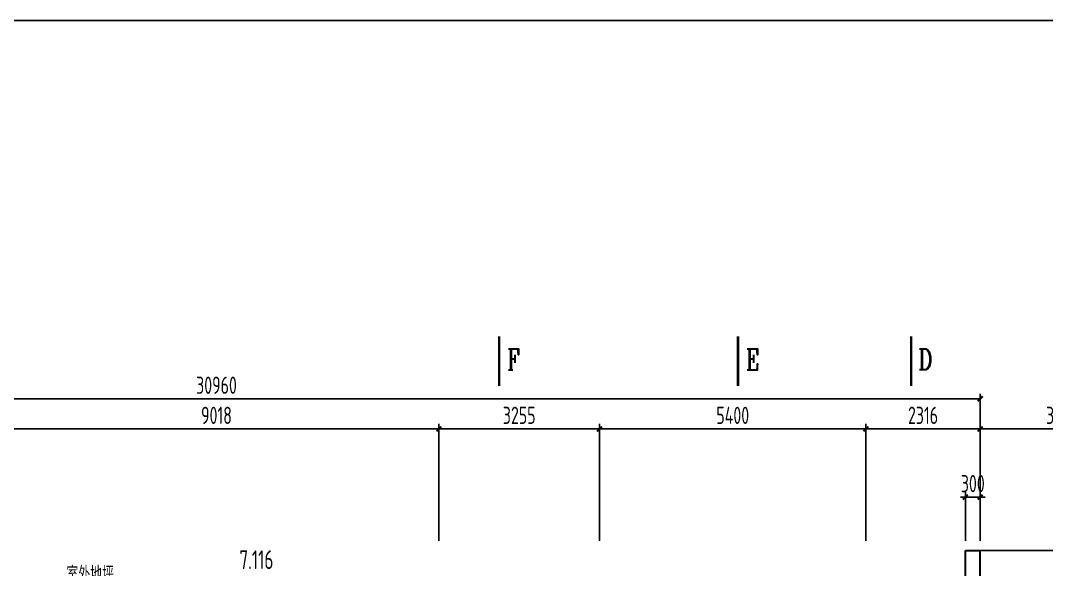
# Model space of a CAD drawing. Header units: millimetres. Extents: x -897614 to 191467, y -439928 to 101803.
# Drawn here: x -2192 to 18604, y -204449 to -193327 of the extents above; entities that cross this region are included whole.
import ezdxf

# ---------------------------------------------------------------- set-up
doc = ezdxf.new("R2010")
doc.units = ezdxf.units.MM
doc.header["$LTSCALE"] = 1000
for name, color, linetype in [('DIM_ELEV', 3, 'Continuous'), ('DIM_LEAD', 3, 'Continuous'), ('DIM_SYMB', 3, 'Continuous'), ('gps', 233, 'Continuous'), ('JGKX', 7, 'Continuous')]:
    doc.layers.add(name, color=color, linetype=linetype)
doc.layers.add('DY', color=1, linetype='Continuous', plot=False)
doc.layers.add('WALL', color=6, linetype='Continuous', lineweight=30)
doc.styles.add('_TCH_LABEL', font='COMPLEX', dxfattribs={"bigfont": 'GBCBIG'})
doc.styles.add('GPS', font='txt1.shx', dxfattribs={"width": 0.8, "bigfont": 'hztxt.shx'})
doc.styles.add('TSSD', font='tssdeng.shx', dxfattribs={"width": 0.7, "bigfont": 'tssdchn.shx'})
doc.dimstyles.new('TSD', dxfattribs={"dimtxt": 350, "dimasz": 100, "dimexe": 100, "dimexo": 200, "dimgap": 100, "dimtad": 1, "dimdec": 0, "dimzin": 0, "dimdsep": 46, "dimtxsty": 'TSSD', "dimblk": 'ARCHTICK', "dimcen": 0.09, "dimclrt": 7, "dimazin": 2, "dimtfac": 1, "dimtdec": 0, "dimtix": 1, "dimtmove": 2, "dimatfit": 3, "dimfxl": 0, "dimtolj": 1, "dimtzin": 0, "dimarcsym": 0})

# ---------------------------------------------------------------- blocks, each defined once
blk = doc.blocks.new('_ArchTick')
at = {"color": 0, "linetype": 'ByBlock', "const_width": 0.4}
blk.add_lwpolyline([(-0.5, -0.5), (0.5, 0.5)], dxfattribs=at)
blk = doc.blocks.new('*D91')
at = {"layer": 'Defpoints', "color": 0, "transparency": 16777216}
for p in [(17260, -200991), (-13700, -204066), (17260, -204066)]:
    blk.add_point(p, dxfattribs=at)
at = {"layer": 'DIM_LEAD', "color": 0, "lineweight": -2, "transparency": 16777216}
for p, q in [((-13700, -203866), (-13700, -200891)), ((-13700, -200991), (17260, -200991)), ((17260, -203866), (17260, -200891))]:
    blk.add_line(p, q, dxfattribs=at)
at = {"layer": 'DIM_LEAD', "color": 0, "lineweight": -2, "transparency": 16777216, "xscale": 100, "yscale": 100, "zscale": 100, "rotation": 180}
blk.add_blockref('_ArchTick', (-13700, -200991), dxfattribs=at)
at = {"layer": 'DIM_LEAD', "color": 0, "lineweight": -2, "transparency": 16777216, "xscale": 100, "yscale": 100, "zscale": 100}
blk.add_blockref('_ArchTick', (17260, -200991), dxfattribs=at)
at = {"layer": 'DIM_LEAD', "color": 7, "transparency": 16777216, "insert": (1780, -200716), "char_height": 350, "attachment_point": 5, "style": 'TSSD'}
blk.add_mtext('\\A1;30960', dxfattribs=at)
blk = doc.blocks.new('*D92')
at = {"layer": 'Defpoints', "color": 0, "transparency": 16777216}
for p in [(17260, -202985), (16960, -204066), (17260, -204066)]:
    blk.add_point(p, dxfattribs=at)
at = {"layer": 'DIM_LEAD', "color": 0, "lineweight": -2, "transparency": 16777216}
for p, q in [((16960, -203866), (16960, -202885)), ((17260, -203866), (17260, -202885)), ((16960, -202985), (16860, -202985)), ((16960, -202985), (17260, -202985)), ((17260, -202985), (17360, -202985))]:
    blk.add_line(p, q, dxfattribs=at)
at = {"layer": 'DIM_LEAD', "color": 0, "lineweight": -2, "transparency": 16777216, "xscale": 100, "yscale": 100, "zscale": 100}
blk.add_blockref('_ArchTick', (16960, -202985), dxfattribs=at)
at = {"layer": 'DIM_LEAD', "color": 0, "lineweight": -2, "transparency": 16777216, "xscale": 100, "yscale": 100, "zscale": 100, "rotation": 180}
blk.add_blockref('_ArchTick', (17260, -202985), dxfattribs=at)
at = {"layer": 'DIM_LEAD', "color": 7, "transparency": 16777216, "insert": (17110, -202710), "char_height": 350, "attachment_point": 5, "style": 'TSSD'}
blk.add_mtext('\\A1;300', dxfattribs=at)
blk = doc.blocks.new('*D153')
at = {"layer": 'Defpoints', "color": 0, "transparency": 16777216}
for p in [(17260, -201602), (17260, -204066, 0), (20580, -204066, 0)]:
    blk.add_point(p, dxfattribs=at)
at = {"layer": 'DIM_LEAD', "color": 0, "lineweight": -2, "transparency": 16777216}
for p, q in [((17260, -203866), (17260, -201502)), ((20580, -203866), (20580, -201502)), ((20580, -201602), (17260, -201602))]:
    blk.add_line(p, q, dxfattribs=at)
at = {"layer": 'DIM_LEAD', "color": 0, "lineweight": -2, "transparency": 16777216, "xscale": 100, "yscale": 100, "zscale": 100, "rotation": 180}
blk.add_blockref('_ArchTick', (17260, -201602), dxfattribs=at)
at = {"layer": 'DIM_LEAD', "color": 0, "lineweight": -2, "transparency": 16777216, "xscale": 100, "yscale": 100, "zscale": 100}
blk.add_blockref('_ArchTick', (20580, -201602), dxfattribs=at)
at = {"layer": 'DIM_LEAD', "color": 7, "transparency": 16777216, "insert": (18920, -201327), "char_height": 350, "attachment_point": 5, "style": 'TSSD'}
blk.add_mtext('\\A1;3320', dxfattribs=at)
blk = doc.blocks.new('*D154')
at = {"layer": 'Defpoints', "color": 0, "transparency": 16777216}
for p in [(14944, -201602), (14944, -204066, 0), (17260, -204066, 0)]:
    blk.add_point(p, dxfattribs=at)
at = {"layer": 'DIM_LEAD', "color": 0, "lineweight": -2, "transparency": 16777216}
for p, q in [((14944, -203866), (14944, -201502)), ((17260, -203866), (17260, -201502)), ((17260, -201602), (14944, -201602))]:
    blk.add_line(p, q, dxfattribs=at)
at = {"layer": 'DIM_LEAD', "color": 0, "lineweight": -2, "transparency": 16777216, "xscale": 100, "yscale": 100, "zscale": 100, "rotation": 180}
blk.add_blockref('_ArchTick', (14944, -201602), dxfattribs=at)
at = {"layer": 'DIM_LEAD', "color": 0, "lineweight": -2, "transparency": 16777216, "xscale": 100, "yscale": 100, "zscale": 100}
blk.add_blockref('_ArchTick', (17260, -201602), dxfattribs=at)
at = {"layer": 'DIM_LEAD', "color": 7, "transparency": 16777216, "insert": (16102, -201327), "char_height": 350, "attachment_point": 5, "style": 'TSSD'}
blk.add_mtext('\\A1;2316', dxfattribs=at)
blk = doc.blocks.new('*D149')
at = {"layer": 'Defpoints', "color": 0, "transparency": 16777216}
for p in [(9544, -201602), (9544, -204066, 0), (14944, -204066, 0)]:
    blk.add_point(p, dxfattribs=at)
at = {"layer": 'DIM_LEAD', "color": 0, "lineweight": -2, "transparency": 16777216}
for p, q in [((9544, -203866), (9544, -201502)), ((14944, -203866), (14944, -201502)), ((14944, -201602), (9544, -201602))]:
    blk.add_line(p, q, dxfattribs=at)
at = {"layer": 'DIM_LEAD', "color": 0, "lineweight": -2, "transparency": 16777216, "xscale": 100, "yscale": 100, "zscale": 100, "rotation": 180}
blk.add_blockref('_ArchTick', (9544, -201602), dxfattribs=at)
at = {"layer": 'DIM_LEAD', "color": 0, "lineweight": -2, "transparency": 16777216, "xscale": 100, "yscale": 100, "zscale": 100}
blk.add_blockref('_ArchTick', (14944, -201602), dxfattribs=at)
at = {"layer": 'DIM_LEAD', "color": 7, "transparency": 16777216, "insert": (12244, -201327), "char_height": 350, "attachment_point": 5, "style": 'TSSD'}
blk.add_mtext('\\A1;5400', dxfattribs=at)
blk = doc.blocks.new('*D150')
at = {"layer": 'Defpoints', "color": 0, "transparency": 16777216}
for p in [(6289, -201602), (6289, -204066, 0), (9544, -204066, 0)]:
    blk.add_point(p, dxfattribs=at)
at = {"layer": 'DIM_LEAD', "color": 0, "lineweight": -2, "transparency": 16777216}
for p, q in [((6289, -203866), (6289, -201502)), ((9544, -203866), (9544, -201502)), ((9544, -201602), (6289, -201602))]:
    blk.add_line(p, q, dxfattribs=at)
at = {"layer": 'DIM_LEAD', "color": 0, "lineweight": -2, "transparency": 16777216, "xscale": 100, "yscale": 100, "zscale": 100, "rotation": 180}
blk.add_blockref('_ArchTick', (6289, -201602), dxfattribs=at)
at = {"layer": 'DIM_LEAD', "color": 0, "lineweight": -2, "transparency": 16777216, "xscale": 100, "yscale": 100, "zscale": 100}
blk.add_blockref('_ArchTick', (9544, -201602), dxfattribs=at)
at = {"layer": 'DIM_LEAD', "color": 7, "transparency": 16777216, "insert": (7916, -201327), "char_height": 350, "attachment_point": 5, "style": 'TSSD'}
blk.add_mtext('\\A1;3255', dxfattribs=at)
blk = doc.blocks.new('*D155')
at = {"layer": 'Defpoints', "color": 0, "transparency": 16777216}
for p in [(6289, -201602), (-2729, -204066, 0), (6289, -204066, 0)]:
    blk.add_point(p, dxfattribs=at)
at = {"layer": 'DIM_LEAD', "color": 0, "lineweight": -2, "transparency": 16777216}
for p, q in [((-2729, -203866), (-2729, -201502)), ((6289, -203866), (6289, -201502)), ((-2729, -201602), (6289, -201602))]:
    blk.add_line(p, q, dxfattribs=at)
at = {"layer": 'DIM_LEAD', "color": 0, "lineweight": -2, "transparency": 16777216, "xscale": 100, "yscale": 100, "zscale": 100, "rotation": 180}
blk.add_blockref('_ArchTick', (-2729, -201602), dxfattribs=at)
at = {"layer": 'DIM_LEAD', "color": 0, "lineweight": -2, "transparency": 16777216, "xscale": 100, "yscale": 100, "zscale": 100}
blk.add_blockref('_ArchTick', (6289, -201602), dxfattribs=at)
at = {"layer": 'DIM_LEAD', "color": 7, "transparency": 16777216, "insert": (1780, -201327), "char_height": 350, "attachment_point": 5, "style": 'TSSD'}
blk.add_mtext('\\A1;9018', dxfattribs=at)

msp = doc.modelspace()

# ---------------------------------------------------------------- linework, layer by layer
at = {"layer": 'DIM_SYMB', "const_width": 50, "elevation": 0}
for points in [[(7511.75143, -199729.23535), (7511.75143, -200729.23535)], [(12351.60835, -199729.23535), (12351.60835, -200729.23535)], [(15859.11714, -199729.23535), (15859.11714, -200729.23535)]]:
    msp.add_lwpolyline(points, dxfattribs=at)
at = {"layer": 'DY'}
msp.add_lwpolyline([(-36900.37084, -235327.44745), (37349.62916, -235327.44745), (37349.62916, -193327.44745), (-36900.37084, -193327.44745)], close=True, dxfattribs=at)
at = {"layer": 'JGKX', "ltscale": 2}
msp.add_line((17259.76742, -204065.66326), (26839.68721, -204065.66326), dxfattribs=at)
at = {"layer": 'WALL'}
for p, q in [((16959.76742, -204065.66326), (17259.76742, -204065.66326)), ((16959.76742, -205204.84431), (16959.76742, -204065.66326)), ((17259.76742, -205494.24708), (17259.76742, -204065.66326))]:
    msp.add_line(p, q, dxfattribs=at)

# ---------------------------------------------------------------- texts
at = {"layer": 'DIM_ELEV', "style": 'TSSD', "width": 0.7}
msp.add_text('7.116', height=380, dxfattribs=at).set_placement((2243.72064, -204441.56822, 0))
at = {"layer": 'DIM_SYMB', "style": '_TCH_LABEL', "width": 0.705882}
for s, p in [('F', (7672.8704, -200406.64487, 0)), ('E', (12512.72732, -200406.64487, 0)), ('D', (16005.9504, -200406.64487, 0))]:
    msp.add_text(s, height=425, dxfattribs=at).set_placement(p)
at = {"layer": 'gps', "color": 7, "style": 'GPS', "width": 0.8}
msp.add_text('室外地坪', height=300, dxfattribs=at).set_placement((-1260.94069, -204686.07568, 0))

# ---------------------------------------------------------------- dimensions: what is measured, and where the dimension line sits
at = {"layer": 'DIM_LEAD'}
for base, p1, p2, picture, middle in [((17259.76742, -200991.03542), (-13700.2326, -204065.66326), (17259.76742, -204065.66326), '*D91', (1779.76741, -200716.03542)), ((6288.87231, -201601.70575, 0), (-2729.33749, -204065.66326), (6288.87231, -204065.66326), '*D155', (1779.76741, -201326.70575, 0)), ((17259.76742, -202984.67832), (16959.76742, -204065.66326), (17259.76742, -204065.66326), '*D92', (17109.76742, -202709.67832))]:
    dim = msp.add_linear_dim(base=base, p1=p1, p2=p2, dimstyle='TSD', override={"dimtfillclr": 256}, dxfattribs=at)
    dim.commit()
    dim.dimension.update_dxf_attribs({"geometry": picture, "text_midpoint": middle})
for base, p1, p2, picture, middle in [((6288.87231, -201601.70575, 0), (9543.87231, -204065.66326), (6288.87231, -204065.66326), '*D150', (7916.37231, -201326.70575, 0)), ((9543.87231, -201601.70575, 0), (14943.87231, -204065.66326), (9543.87231, -204065.66326), '*D149', (12243.87231, -201326.70575, 0)), ((14943.87231, -201601.70575, 0), (17259.76742, -204065.66326), (14943.87231, -204065.66326), '*D154', (16101.81986, -201326.70575, 0)), ((17259.76742, -201601.70575, 0), (20579.76742, -204065.66326), (17259.76742, -204065.66326), '*D153', (18919.76742, -201326.70575, 0))]:
    dim = msp.add_linear_dim(base=base, p1=p1, p2=p2, angle=180, dimstyle='TSD', override={"dimtfillclr": 256}, dxfattribs=at)
    dim.commit()
    dim.dimension.update_dxf_attribs({"geometry": picture, "text_midpoint": middle})

doc.saveas('drawing.dxf')
